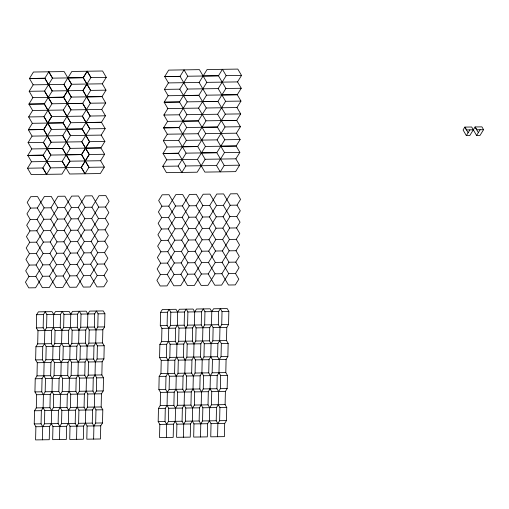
<?xml version="1.0" encoding="UTF-8"?>
<svg xmlns="http://www.w3.org/2000/svg" width="509" height="509" viewBox="0 0 509 509"><rect width="100%" height="100%" fill="white"/><g stroke="black" fill="none" stroke-linecap="round" stroke-linejoin="round"><path stroke-width="0.76" d="M34.237 423.921L34.523 410.763L36.298 407.894L36.584 394.729L34.936 391.911L35.223 378.747L36.998 375.877L37.284 362.713L35.636 359.895L35.929 346.731L37.698 343.861L37.984 330.704L36.343 327.879L36.629 314.715L38.398 311.845L52.052 311.648L53.7 314.473L53.413 327.631L51.638 330.506L51.352 343.664L53 346.489L52.707 359.647L50.938 362.523L50.645 375.68L52.293 378.505L52.007 391.663L50.238 394.539L49.946 407.696L51.594 410.521L51.307 423.679L49.538 426.555L49.246 439.712L35.598 439.91L35.884 426.746L34.237 423.921L41.064 423.825L42.711 426.65L42.419 439.808M41.064 423.825L41.35 410.668L43.119 407.792L43.411 394.634L45.18 391.765L45.466 378.601L43.825 375.776L44.111 362.618L45.886 359.748L46.173 346.584L44.525 343.766L44.811 330.602L46.586 327.732L46.873 314.568L45.225 311.75L43.456 314.619L43.163 327.777L44.811 330.602L51.638 330.506M50.238 394.539L43.411 394.634L41.763 391.809L42.05 378.651L43.825 375.776M50.938 362.523L44.111 362.618L42.463 359.793L42.756 346.635L44.525 343.766M35.884 426.746L42.711 426.65L44.48 423.774L44.767 410.617L43.119 407.792M51.307 423.679L52.955 426.504L52.662 439.661L66.316 439.471L66.609 426.307L68.378 423.437L68.664 410.273L70.439 407.404L70.726 394.246L69.078 391.421L69.364 378.263L71.139 375.387L71.425 362.23L69.778 359.405L70.07 346.247L71.839 343.371L72.125 330.214L70.477 327.389L70.77 314.231L72.539 311.355L86.193 311.164L87.841 313.983L87.548 327.147L85.779 330.017L85.493 343.181L87.141 345.999L86.848 359.163L85.079 362.033L84.787 375.197L86.435 378.015L86.148 391.179L84.379 394.049L84.087 407.213L85.735 410.031L85.448 423.195L83.673 426.065L83.387 439.222L69.733 439.42L70.019 426.262L68.378 423.437M44.767 410.617L51.594 410.521L53.369 407.645L53.655 394.488L52.007 391.663M45.466 378.601L52.293 378.505L54.069 375.629L54.355 362.472L52.707 359.647M46.173 346.584L53 346.489L54.768 343.62L55.055 330.456L53.413 327.631M59.489 439.566L59.782 426.408L58.134 423.583L58.42 410.426L60.189 407.55L60.482 394.392L62.251 391.516L62.537 378.359L60.895 375.534L61.182 362.376L62.957 359.5L63.243 346.343L61.595 343.518L61.882 330.36L63.657 327.484L63.943 314.327L62.295 311.502L60.526 314.377L60.234 327.535L61.882 330.36L68.709 330.265L70.477 327.389M69.078 391.421L67.309 394.29L60.482 394.392L58.834 391.567L59.12 378.41L60.895 375.534M69.778 359.405L68.009 362.281L61.182 362.376L59.534 359.551L59.827 346.394L61.595 343.518M52.955 426.504L59.782 426.408L61.551 423.533L61.837 410.375L60.189 407.55M85.779 330.017L78.952 330.118L77.304 327.293L77.597 314.136L79.366 311.26L81.014 314.085L80.727 327.242L78.952 330.118L78.666 343.276L80.307 346.101L80.021 359.259L78.252 362.128L77.966 375.292L79.608 378.117L79.321 391.275L77.553 394.144L77.26 407.308L75.491 410.178L68.664 410.273L67.016 407.454L67.309 394.29M77.966 375.292L76.191 378.162L69.364 378.263L67.716 375.438L68.009 362.281M78.666 343.276L76.897 346.145L70.07 346.247L68.422 343.422L68.709 330.265M76.56 439.324L76.846 426.16L75.205 423.342L75.491 410.178M84.379 394.049L77.553 394.144L75.905 391.326L76.191 378.162M85.079 362.033L78.252 362.128L76.605 359.309L76.897 346.145M70.019 426.262L76.846 426.16L78.621 423.291L78.908 410.133L77.26 407.308M85.448 423.195L87.09 426.014L86.804 439.178L100.458 438.981L100.744 425.823L102.519 422.947L102.805 409.79L101.157 406.965L101.45 393.807L103.219 390.931L103.505 377.773L101.857 374.948L102.15 361.791L103.919 358.921L104.205 345.757L102.557 342.932L102.85 329.775L104.619 326.905L104.911 313.741L103.263 310.923L89.609 311.114L87.841 313.983L81.014 314.085M78.908 410.133L85.735 410.031L87.51 407.162L87.796 394.004L86.148 391.179M79.608 378.117L86.435 378.015L88.21 375.146L88.496 361.988L86.848 359.163M80.307 346.101L87.141 345.999L88.91 343.13L89.196 329.972L87.548 327.147M93.631 439.076L93.917 425.918L92.269 423.094L92.562 409.936L94.33 407.066L94.623 393.902L96.392 391.033L96.678 377.869L95.037 375.05L95.323 361.886L97.092 359.017L97.378 345.859L95.737 343.034L96.023 329.87L97.798 327.001L98.084 313.843L96.436 311.018L94.668 313.888L94.375 327.052L96.023 329.87L102.85 329.775M101.45 393.807L94.623 393.902L92.975 391.077L93.262 377.92L95.037 375.05M102.15 361.791L95.323 361.886L93.675 359.068L93.968 345.904L95.737 343.034M87.09 426.014L93.917 425.918L95.692 423.049L95.978 409.885L94.33 407.066M158.178 421.573L158.464 408.415L160.24 405.539L160.526 392.382L158.878 389.557L159.171 376.399L160.939 373.523L161.226 360.366L159.584 357.541L159.871 344.383L161.639 341.507L161.926 328.35L160.284 325.525L160.57 312.367L162.346 309.497L175.993 309.3L177.641 312.125L177.355 325.283L175.58 328.159L175.293 341.316L176.941 344.141L176.655 357.299L174.88 360.168L174.593 373.332L176.241 376.151L175.949 389.315L174.18 392.184L173.887 405.349L175.535 408.167L175.249 421.331L173.48 424.201L173.187 437.365L159.54 437.555L159.826 424.398L158.178 421.573L165.005 421.477L166.653 424.296L166.36 437.46M165.005 421.477L165.291 408.313L167.067 405.444L167.353 392.286L169.128 389.41L169.414 376.253L167.766 373.428L168.053 360.27L169.828 357.394L170.114 344.237L168.466 341.412L168.753 328.254L170.528 325.378L170.814 312.221L169.166 309.396L167.397 312.272L167.111 325.429L168.753 328.254L175.58 328.159M174.18 392.184L167.353 392.286L165.705 389.461L165.998 376.304L167.766 373.428M174.88 360.168L168.053 360.27L166.405 357.445L166.697 344.288L168.466 341.412M159.826 424.398L166.653 424.296L168.422 421.427L168.708 408.269L167.067 405.444M175.249 421.331L176.897 424.156L176.61 437.314L190.258 437.116L190.551 423.959L192.319 421.089L192.606 407.925L194.381 405.056L194.667 391.892L193.019 389.073L193.312 375.909L195.081 373.04L195.367 359.882L193.719 357.057L194.012 343.893L195.78 341.024L196.067 327.866L194.425 325.041L194.712 311.877L196.487 309.008L210.134 308.81L211.782 311.635L211.496 324.799L209.721 327.669L209.434 340.826L211.082 343.651L210.79 356.809L209.021 359.685L208.735 372.842L210.382 375.667L210.09 388.825L208.321 391.701L208.028 404.859L209.676 407.684L209.39 420.841L207.621 423.717L207.328 436.875L193.681 437.072L193.967 423.908L192.319 421.089M168.708 408.269L175.535 408.167L177.31 405.298L177.596 392.14L175.949 389.315M169.414 376.253L176.241 376.151L178.01 373.282L178.296 360.124L176.655 357.299M170.114 344.237L176.941 344.141L178.71 341.265L178.996 328.108L177.355 325.283M183.431 437.218L183.724 424.054L182.076 421.229L182.362 408.072L184.137 405.202L184.423 392.038L186.199 389.169L186.485 376.011L184.837 373.186L185.123 360.022L186.898 357.153L187.185 343.995L185.537 341.17L185.823 328.006L187.598 325.136L187.885 311.979L186.237 309.154L184.468 312.023L184.175 325.187L185.823 328.006L192.65 327.911L194.425 325.041M193.019 389.073L191.25 391.943L184.423 392.038L182.776 389.22L183.068 376.056L184.837 373.186M193.719 357.057L191.95 359.927L185.123 360.022L183.475 357.203L183.768 344.039L185.537 341.17M176.897 424.156L183.724 424.054L185.492 421.185L185.779 408.027L184.137 405.202M209.721 327.669L202.894 327.764L201.246 324.939L201.539 311.782L203.307 308.912L204.955 311.737L204.669 324.895L202.894 327.764L202.607 340.928L204.255 343.747L203.969 356.911L202.194 359.78L201.908 372.944L203.555 375.763L203.263 388.927L201.494 391.796L201.208 404.954L199.433 407.83L192.606 407.925L190.958 405.1L191.25 391.943M201.908 372.944L200.139 375.814L193.312 375.909L191.664 373.084L191.95 359.927M202.607 340.928L200.839 343.798L194.012 343.893L192.364 341.075L192.65 327.911M200.501 436.97L200.794 423.812L199.146 420.988L199.433 407.83M208.321 391.701L201.494 391.796L199.846 388.971L200.139 375.814M209.021 359.685L202.194 359.78L200.546 356.955L200.839 343.798M193.967 423.908L200.794 423.812L202.563 420.943L202.849 407.779L201.208 404.954M209.39 420.841L211.038 423.666L210.751 436.824L224.399 436.633L224.692 423.469L226.46 420.599L226.747 407.442L225.099 404.617L225.392 391.459L227.16 388.583L227.447 375.426L225.805 372.601L226.091 359.443L227.86 356.567L228.153 343.41L226.505 340.585L226.791 327.427L228.566 324.551L228.853 311.393L227.205 308.569L213.557 308.766L211.782 311.635L204.955 311.737M202.849 407.779L209.676 407.684L211.451 404.808L211.738 391.65L210.09 388.825M203.555 375.763L210.382 375.667L212.151 372.798L212.438 359.634L210.79 356.809M204.255 343.747L211.082 343.651L212.851 340.782L213.137 327.618L211.496 324.799M217.572 436.728L217.865 423.571L216.217 420.746L216.503 407.588L218.278 404.712L218.565 391.555L220.333 388.679L220.62 375.521L218.978 372.696L219.264 359.539L221.04 356.663L221.326 343.505L219.678 340.68L219.964 327.522L221.739 324.653L222.026 311.489L220.378 308.664L218.609 311.54L218.316 324.697L219.964 327.522L226.791 327.427M225.392 391.459L218.565 391.555L216.917 388.73L217.209 375.572L218.978 372.696M226.091 359.443L219.264 359.539L217.617 356.714L217.909 343.556L219.678 340.68M211.038 423.666L217.865 423.571L219.633 420.695L219.92 407.537L218.278 404.712M29.185 91.302L33.161 84.838L63.886 84.386L71.852 71.457L102.57 70.999L106.279 77.355L102.29 83.813L71.572 84.265L63.606 97.2L48.253 97.429L44.538 91.079L29.185 91.302L32.888 97.652L63.606 97.2L71.565 84.278L64.159 71.572L33.441 72.023L29.458 78.488L33.161 84.838M32.888 97.652L28.905 104.122L32.614 110.478L63.332 110.027L71.298 97.085L102.016 96.634L105.999 90.169L102.29 83.813M86.937 84.049L82.948 90.507L52.23 90.965L44.817 78.265L29.458 78.481L44.817 78.265L48.8 71.801L52.51 78.144L83.228 77.692L87.211 71.228L90.914 77.572L106.279 77.355M85.83 135.324L82.121 128.974L66.762 129.191L70.465 135.547L63.046 122.834L71.018 109.906L101.736 109.454L105.446 115.804L101.463 122.268L70.745 122.726L62.766 135.648L32.061 136.113L28.351 129.763L43.71 129.534L51.663 116.593L82.394 116.147L86.104 122.497L101.463 122.281L105.172 128.631L101.183 135.095L70.465 135.547L62.486 148.469L31.781 148.933L28.078 142.584L43.437 142.355L51.403 129.42L66.762 129.203L63.052 122.847L32.334 123.293L28.631 116.943L32.614 110.478M32.334 123.293L28.351 129.763L43.71 129.54L51.676 116.599L44.27 103.887L28.905 104.122L44.264 103.9L52.23 90.965L44.83 78.252M28.078 142.584L32.061 136.113M31.781 148.933L27.804 155.398L31.507 161.754L62.225 161.302L70.191 148.367L100.909 147.909L104.892 141.445L101.183 135.095M104.619 154.272L89.253 154.494L81.287 167.429L50.569 167.881L43.157 155.181L27.804 155.398L43.157 155.175L51.104 142.227L81.841 141.788L85.55 148.138L100.909 147.922L104.619 154.272L100.629 160.736L69.911 161.188L61.952 174.116L31.227 174.574L27.524 168.218L31.507 161.754M82.948 90.507L86.657 96.863L102.016 96.64L105.726 102.99L90.36 103.212L82.954 90.507L90.914 77.572M104.892 141.445L89.533 141.674L81.567 154.602L50.849 155.06L42.877 167.964L27.524 168.218M46.58 174.313L42.877 167.964L46.593 174.345L50.556 167.849L43.15 155.15M85.086 207.303L78.513 196.003L71.686 196.099L64.611 207.596L57.784 207.691L51.212 196.391L44.385 196.493L37.31 207.984L30.483 208.086L26.945 213.831L30.235 219.481L37.062 219.385L44.137 207.888L50.964 207.793L58.039 196.296L64.859 196.2L71.438 207.5L78.259 207.398L85.334 195.908L92.161 195.806L98.74 207.112L105.56 207.01L109.098 201.265L105.808 195.615L98.988 195.71L91.913 207.208L85.086 207.303L78.011 218.8L71.184 218.895L64.109 230.392L57.288 230.488L50.213 241.985L43.386 242.08L36.311 253.577L29.484 253.673L25.946 259.418L29.236 265.068L36.063 264.973L43.138 253.476L49.965 253.38L57.04 241.883L63.86 241.788L70.936 230.291L77.762 230.195L84.838 218.698L91.665 218.603L98.74 207.112M105.446 115.804L90.087 116.033L82.108 128.955L89.508 141.667L81.548 154.59L88.954 167.289L84.997 173.779L81.287 167.429L89.221 154.482L81.828 141.776L89.807 128.853L105.172 128.631M30.235 219.481L26.697 225.226L29.986 230.876L36.813 230.781L43.889 219.284L50.709 219.188L57.784 207.691M50.824 155.041L43.43 142.335L47.146 148.711L62.499 148.488L69.911 161.188L65.903 167.639L69.638 174.002L100.356 173.55L104.339 167.086L100.629 160.736M101.736 109.454L105.726 102.99M29.986 230.876L26.449 236.621L29.738 242.278L36.559 242.176L43.634 230.685L50.461 230.583L57.536 219.093L64.363 218.991L71.438 207.5M29.738 242.278L26.201 248.023L29.484 253.673M29.236 265.068L25.698 270.813L28.988 276.463L35.815 276.368L42.89 264.877L49.71 264.775L56.785 253.285L63.612 253.183L70.687 241.692L77.514 241.59L84.589 230.1L91.41 229.998L98.485 218.507L105.312 218.412L108.85 212.66L105.56 207.01M28.988 276.463L25.45 282.215L28.739 287.865L35.56 287.77L42.635 276.272L49.462 276.177L56.537 264.68L63.364 264.585L70.439 253.088L77.26 252.992L84.335 241.495L91.162 241.4L98.237 229.903L105.064 229.807L108.602 224.062L105.312 218.412M202.557 101.647L217.916 101.425L221.899 94.954L237.258 94.731L240.961 101.087L236.978 107.545L206.26 107.997L198.847 95.291L168.129 95.737L164.42 89.387L168.403 82.916L199.121 82.471L207.087 69.548L237.811 69.09L241.514 75.447L237.531 81.911L206.813 82.356L198.847 95.285L183.488 95.514L179.505 101.978L164.146 102.201L167.849 108.557L198.567 108.105L206.533 95.177L237.258 94.725L241.241 88.261L237.531 81.911M105.064 229.807L108.353 235.457L104.816 241.202L97.989 241.304L90.914 252.795L84.087 252.89L77.012 264.387L70.185 264.483L63.116 275.98L56.289 276.075L49.214 287.572L42.387 287.668L35.815 276.368M168.129 95.737L164.146 102.201L179.505 101.985L186.918 114.684L217.636 114.239L225.602 101.304L240.961 101.087M164.42 89.387L179.779 89.158L187.745 76.229L218.463 75.784L222.452 69.319L226.155 75.669L241.514 75.447M206.26 107.997L198.294 120.926L167.576 121.377L163.866 115.021L167.849 108.557M104.816 241.202L108.099 246.852L104.561 252.604L97.741 252.699L90.666 264.19L83.839 264.292L76.764 275.783L69.937 275.884L62.861 287.375L56.041 287.477L49.462 276.177M167.576 121.377L163.593 127.842L167.296 134.198L198.014 133.746L205.98 120.818L236.704 120.366L240.687 113.901L236.978 107.545M240.687 113.901L225.322 114.124L217.916 101.425L187.191 101.864L183.488 95.514L187.471 89.043L218.189 88.598L226.155 75.669M46.873 314.568L53.7 314.473L55.468 311.603L69.122 311.406L70.77 314.231L77.597 314.136M163.866 115.021L179.225 114.799L187.191 101.864M179.225 114.799L182.935 121.148L198.294 120.932L202.003 127.282L217.362 127.065L221.345 120.588L236.704 120.372L240.407 126.722L236.424 133.186L205.706 133.638L197.74 146.56L167.022 147.018L163.313 140.662L167.296 134.198M104.561 252.604L107.851 258.254L104.313 263.999L97.486 264.095L90.411 275.592L83.591 275.687L76.515 287.184L69.688 287.28L63.116 275.98M167.022 147.018L163.039 153.483L166.742 159.839L197.46 159.387L205.426 146.458L236.151 146L240.133 139.536L236.424 133.186M186.918 114.684L178.952 127.613L163.593 127.842L178.952 127.625L186.364 140.325L217.082 139.88L221.065 133.415M217.082 139.88L220.791 146.229L236.151 146.013L239.854 152.363L235.871 158.827L205.152 159.279L197.187 172.201L166.468 172.659L162.759 166.303L166.742 159.839M163.313 140.662L178.672 140.439L186.638 127.504L217.362 127.053L224.768 139.765L240.133 139.536M104.313 263.999L107.603 269.649L104.065 275.394L97.238 275.49L90.163 286.987L83.336 287.082L76.764 275.783M186.364 140.325L178.398 153.254L163.039 153.483L178.398 153.266L185.81 165.966L216.529 165.52L224.494 152.585L239.854 152.363M162.759 166.303L178.118 166.08L186.084 153.145L216.809 152.694L224.768 139.765M225.602 101.304L221.899 94.954L225.875 88.483L241.241 88.261M185.81 165.966L181.828 172.43L178.118 166.08M216.541 205.426L209.963 194.126L203.142 194.228L196.067 205.719L189.24 205.821L182.667 194.521L175.84 194.616L168.765 206.113L161.938 206.209L158.401 211.954L161.69 217.604L168.517 217.508L175.592 206.011L182.413 205.916L189.488 194.419L196.315 194.323L202.894 205.623L209.714 205.528L216.789 194.031L223.616 193.935L230.189 205.235L237.016 205.14L240.553 199.388L237.264 193.738L230.443 193.84L223.368 205.331L216.541 205.426L209.466 216.923L202.639 217.019L195.564 228.516L188.744 228.611L181.668 240.108L174.841 240.203L167.766 251.701L160.939 251.796L157.402 257.541L160.691 263.191L167.518 263.096L174.593 251.605L181.414 251.503L188.489 240.013L195.316 239.911L202.391 228.42L209.218 228.318L216.293 216.828L223.114 216.726L230.189 205.235M161.69 217.604L158.153 223.349L161.442 228.999L168.263 228.904L175.338 217.413L182.165 217.311L189.24 205.821M240.407 126.722L225.048 126.945L221.345 120.588L225.322 114.124M161.442 228.999L157.905 234.751L161.194 240.401L168.015 240.305L175.09 228.808L181.917 228.713L188.992 217.216L195.819 217.12L202.894 205.623M221.065 133.409L225.048 126.945M161.194 240.401L157.656 246.146L160.939 251.796M160.691 263.191L157.154 268.943L160.443 274.593L167.27 274.497L174.339 263L181.166 262.905L188.241 251.408L195.068 251.312L202.143 239.815L208.97 239.72L216.039 228.223L222.866 228.127L229.941 216.63L236.768 216.535L240.305 210.79L237.016 205.14M235.871 158.827L239.58 165.177L224.214 165.406L220.238 171.87L216.529 165.52M160.443 274.593L156.906 280.338L160.195 285.988L167.016 285.893L174.091 274.396L180.918 274.3L187.993 262.803L194.82 262.708L201.895 251.211L208.715 251.115L215.791 239.618L222.618 239.523L229.693 228.026L236.52 227.93L240.057 222.185L236.768 216.535M239.58 165.177L235.597 171.641L204.873 172.099L197.46 159.387M236.52 227.93L239.803 233.58L236.265 239.332L229.444 239.427L222.369 250.918L215.542 251.02L208.467 262.51L201.64 262.612L194.565 274.103L187.745 274.205L180.67 285.695L173.843 285.797L167.27 274.497M170.814 312.221L177.641 312.125L179.416 309.249L193.064 309.058L194.712 311.877L201.539 311.782M236.265 239.332L239.554 244.982L236.017 250.727L229.19 250.822L222.115 262.32L215.294 262.415L208.219 273.912L201.392 274.007L194.317 285.504L187.49 285.6L180.918 274.3M236.017 250.727L239.306 256.377L235.769 262.122L228.942 262.218L221.867 273.715L215.046 273.81L207.971 285.307L201.144 285.403L194.565 274.103M235.769 262.122L239.058 267.772L235.521 273.524L228.694 273.619L221.619 285.11L214.792 285.212L208.219 273.912M483.55 129.687L476.723 129.782L475.075 126.957L481.902 126.862L483.55 129.687L480.006 135.432L476.596 135.477L471.671 127.002L464.844 127.097L463.082 129.96L466.359 135.617L469.902 129.871M478.365 132.607L475.088 126.951L469.775 135.566L466.359 135.617M476.596 135.477L480.14 129.731M105.999 90.169L90.64 90.392L82.674 103.327L90.068 116.033M90.087 116.033L82.674 103.333L51.956 103.785L43.99 116.701L51.384 129.407L43.99 116.72L28.631 116.943M473.319 129.82L466.492 129.922L464.844 127.097L468.134 132.741M66.208 154.831L81.567 154.602L88.98 167.315L104.339 167.086M187.885 311.979L194.712 311.877M222.026 311.489L228.853 311.393M63.943 314.327L70.77 314.231M98.084 313.843L104.911 313.741M161.926 328.35L168.753 328.254M178.996 328.108L185.823 328.006M196.067 327.866L202.894 327.764M213.137 327.618L219.964 327.522M37.984 330.704L44.811 330.602M55.055 330.456L61.882 330.36M72.125 330.214L78.952 330.118M89.196 329.972L96.023 329.87M187.185 343.995L194.012 343.893M221.326 343.505L228.153 343.41M63.243 346.343L70.07 346.247M97.378 345.859L104.205 345.757M161.226 360.366L168.053 360.27M178.296 360.124L185.123 360.022M195.367 359.882L202.194 359.78M212.438 359.634L219.264 359.539M37.284 362.713L44.111 362.618M54.355 362.472L61.182 362.376M71.425 362.23L78.252 362.128M88.496 361.988L95.323 361.886M186.485 376.011L193.312 375.909M220.62 375.521L227.447 375.426M62.537 378.359L69.364 378.263M96.678 377.869L103.505 377.773M160.526 392.382L167.353 392.286M177.596 392.14L184.423 392.038M194.667 391.892L201.494 391.796M211.738 391.65L218.565 391.555M36.584 394.729L43.411 394.634M53.655 394.488L60.482 394.392M70.726 394.246L77.553 394.144M87.796 394.004L94.623 393.902M185.779 408.027L192.606 407.925M219.92 407.537L226.747 407.442M61.837 410.375L68.664 410.273M95.978 409.885L102.805 409.79M168.403 82.916L164.7 76.566L168.676 70.108L199.401 69.65L203.11 76.006L218.463 75.784L225.875 88.483M67.315 103.55L71.018 109.906L63.612 97.2L67.315 103.562L82.674 103.333M47.7 123.07L63.052 122.847M66.762 129.191L82.121 128.974M178.672 140.439L182.381 146.789L197.74 146.573L205.152 159.279M201.449 152.923L216.809 152.706L224.214 165.406M160.57 312.367L167.397 312.272M177.641 312.125L184.468 312.023M211.782 311.635L218.609 311.54M36.629 314.715L43.456 314.619M53.7 314.473L60.526 314.377M87.841 313.983L94.668 313.888M160.284 325.525L167.111 325.429M170.528 325.378L184.175 325.187M187.598 325.136L201.246 324.939M204.669 324.895L218.316 324.697M221.739 324.653L228.566 324.551M36.343 327.879L43.163 327.777M46.586 327.732L60.234 327.535M63.657 327.484L77.304 327.293M80.727 327.242L94.375 327.052M97.798 327.001L104.619 326.905M161.639 341.507L175.293 341.316M178.71 341.265L192.364 341.075M195.78 341.024L209.434 340.826M212.851 340.782L226.505 340.585M37.698 343.861L51.352 343.664M54.768 343.62L68.422 343.422M71.839 343.371L85.493 343.181M88.91 343.13L102.557 342.932M159.871 344.383L166.697 344.288M176.941 344.141L183.768 344.039M211.082 343.651L217.909 343.556M35.929 346.731L42.756 346.635M53 346.489L59.827 346.394M87.141 345.999L93.968 345.904M159.584 357.541L166.405 357.445M169.828 357.394L183.475 357.203M186.898 357.153L200.546 356.955M203.969 356.911L217.617 356.714M221.04 356.663L227.86 356.567M35.636 359.895L42.463 359.793M45.886 359.748L59.534 359.551M62.957 359.5L76.605 359.309M80.021 359.259L93.675 359.068M97.092 359.017L103.919 358.921M160.939 373.523L174.593 373.332M178.01 373.282L191.664 373.084M195.081 373.04L208.735 372.842M212.151 372.798L225.805 372.601M36.998 375.877L50.645 375.68M54.069 375.629L67.716 375.438M71.139 375.387L84.787 375.197M88.21 375.146L101.857 374.948M159.171 376.399L165.998 376.304M176.241 376.151L183.068 376.056M210.382 375.667L217.209 375.572M86.435 378.015L93.262 377.92M35.223 378.747L42.05 378.651M52.293 378.505L59.12 378.41M158.878 389.557L165.705 389.461M169.128 389.41L182.776 389.22M186.199 389.169L199.846 388.971M203.263 388.927L216.917 388.73M220.333 388.679L227.16 388.583M34.936 391.911L41.763 391.809M45.18 391.765L58.834 391.567M62.251 391.516L75.905 391.326M79.321 391.275L92.975 391.077M96.392 391.033L103.219 390.931M160.24 405.539L173.887 405.349M177.31 405.298L190.958 405.1M194.381 405.056L208.028 404.859M211.451 404.808L225.099 404.617M36.298 407.894L49.946 407.696M53.369 407.645L67.016 407.454M70.439 407.404L84.087 407.213M87.51 407.162L101.157 406.965M158.464 408.415L165.291 408.313M175.535 408.167L182.362 408.072M209.676 407.684L216.503 407.588M34.523 410.763L41.35 410.668M51.594 410.521L58.42 410.426M85.735 410.031L92.562 409.936M168.422 421.427L182.076 421.229M185.492 421.185L199.146 420.988M202.563 420.943L216.217 420.746M219.633 420.695L226.46 420.599M44.48 423.774L58.134 423.583M61.551 423.533L75.205 423.342M78.621 423.291L92.269 423.094M95.692 423.049L102.519 422.947M200.794 423.812L207.621 423.717M217.865 423.571L224.692 423.469M166.653 424.296L173.48 424.201M183.724 424.054L190.551 423.959M42.711 426.65L49.538 426.555M59.782 426.408L66.609 426.307M76.846 426.16L83.673 426.065M93.917 425.918L100.744 425.823M218.189 88.598L221.899 94.954M199.121 82.471L206.533 95.177M217.636 114.239L221.345 120.588M198.567 108.105L205.98 120.818M179.779 89.158L183.488 95.514M198.014 133.746L205.426 146.458M203.11 76.006L206.813 82.356M187.745 76.229L184.042 69.873L180.059 76.344L164.7 76.573L180.059 76.344L187.471 89.043M220.791 146.229L224.494 152.585M202.003 127.282L205.706 133.638M182.935 121.148L186.638 127.504M223.368 205.331L229.941 216.63M182.381 146.789L186.084 153.145M223.114 216.726L229.693 228.026M209.714 205.528L216.293 216.828M222.866 228.127L229.444 239.427M209.466 216.923L216.039 228.223M222.618 239.523L229.19 250.822M196.067 205.719L202.639 217.019M209.218 228.318L215.791 239.618M222.369 250.918L228.942 262.218M235.521 273.524L238.804 279.174L235.266 284.919L228.446 285.015L221.867 273.715M195.819 217.12L202.391 228.42M208.97 239.72L215.542 251.02M222.115 262.32L228.694 273.619M182.413 205.916L188.992 217.216M195.564 228.516L202.143 239.815M208.715 251.115L215.294 262.415M175.592 206.011L169.013 194.712L162.186 194.813L158.655 200.559L161.938 206.209M182.165 217.311L188.744 228.611M195.316 239.911L201.895 251.211M208.467 262.51L215.046 273.81M168.765 206.113L175.338 217.413M181.917 228.713L188.489 240.013M195.068 251.312L201.64 262.612M90.907 77.584L87.211 71.228L83.234 77.692L90.627 90.398L83.228 77.692L67.869 77.915L71.565 84.278M168.517 217.508L175.09 228.808M181.668 240.108L188.241 251.408M194.82 262.708L201.392 274.007M168.263 228.904L174.841 240.203M181.414 251.503L187.993 262.803M86.657 96.863L90.36 103.212L82.394 116.141L89.788 128.847L86.104 122.497M168.015 240.305L174.593 251.605M181.166 262.905L187.745 274.205M167.766 251.701L174.339 263M167.518 263.096L174.091 274.396M85.824 135.318L89.533 141.674M48.807 71.788L52.51 78.144L44.55 91.066L51.943 103.779L48.253 97.429M85.55 148.138L89.253 154.494M44.264 103.9L51.676 116.599M70.191 148.367L62.779 135.661L70.166 148.354M81.281 167.404L84.978 173.754M62.486 148.469L69.879 161.175M91.913 207.208L98.485 218.507M91.665 218.603L98.237 229.903M47.146 148.711L50.849 155.06M78.259 207.398L84.838 218.698M91.41 229.998L97.989 241.304M78.011 218.8L84.589 230.1M91.162 241.4L97.741 252.699M64.611 207.596L71.184 218.895M77.762 230.195L84.335 241.495M90.914 252.795L97.486 264.095M104.065 275.394L107.354 281.044L103.817 286.796L96.99 286.891L90.411 275.592M64.363 218.991L70.936 230.291M77.514 241.59L84.087 252.89M90.666 264.19L97.238 275.49M50.964 207.793L57.536 219.093M64.109 230.392L70.687 241.692M77.26 252.992L83.839 264.292M44.137 207.888L37.558 196.589L30.737 196.684L27.2 202.436L30.483 208.086M50.709 219.188L57.288 230.488M63.86 241.788L70.439 253.088M77.012 264.387L83.591 275.687M37.31 207.984L43.889 219.284M50.461 230.583L57.04 241.883M63.612 253.183L70.185 264.483M37.062 219.385L43.634 230.685M50.213 241.985L56.785 253.285M63.364 264.585L69.937 275.884M36.813 230.781L43.386 242.08M49.965 253.38L56.537 264.68M36.559 242.176L43.138 253.476M49.71 264.775L56.289 276.075M36.311 253.577L42.89 264.877M36.063 264.973L42.635 276.272M67.595 90.736L63.886 84.386L71.285 97.092L67.589 90.736M67.042 116.376L63.332 110.027L70.726 122.726L67.035 116.37M65.935 167.652L62.225 161.302L65.903 167.639M47.42 135.897L43.71 129.54L51.104 142.227L47.42 135.89"/></g></svg>
